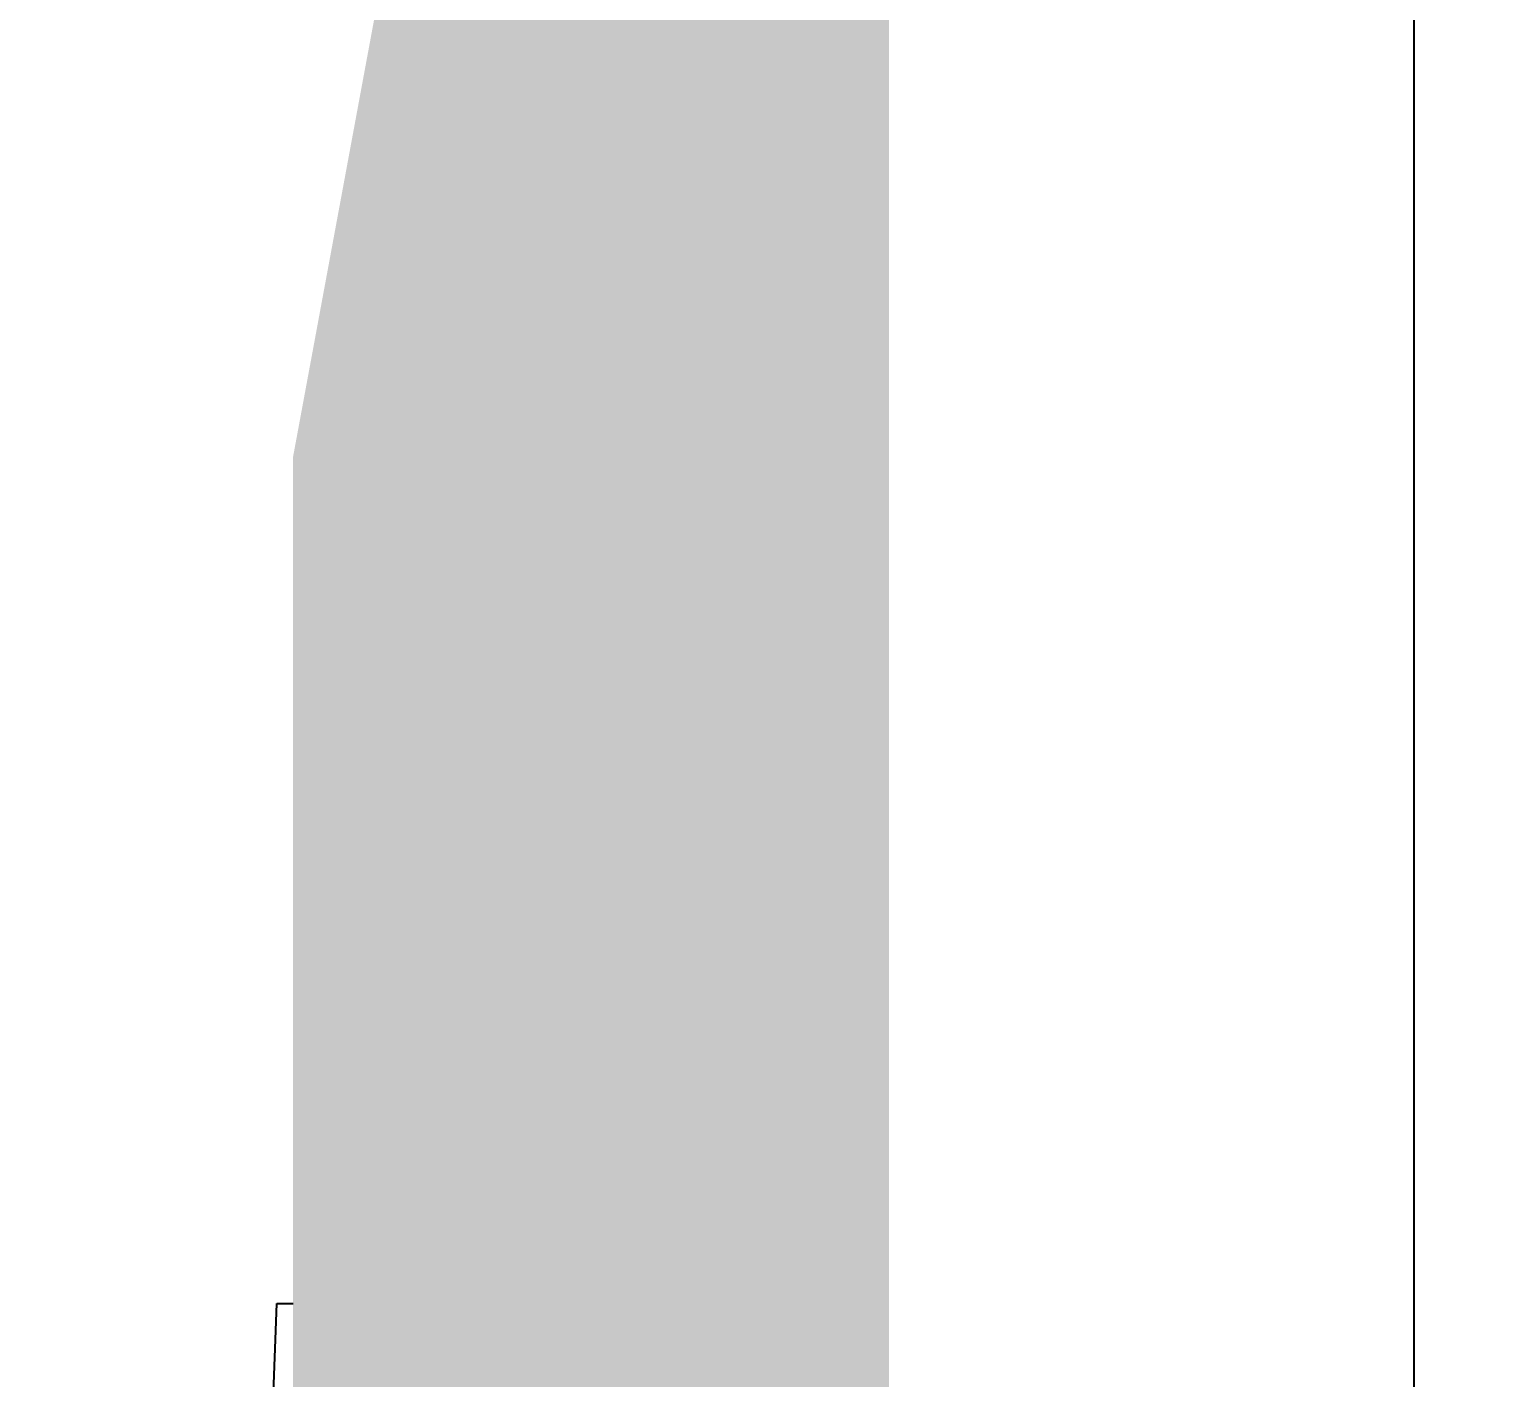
# Model space of a CAD drawing. Header units: inches. Extents: x 203 to 1065, y -1127 to 921.
# Drawn here: x 360.18 to 366.58, y 886.37 to 892.25 of the extents above; entities that cross this region are included whole.
import ezdxf

# ---------------------------------------------------------------- set-up
doc = ezdxf.new("R2010")
doc.units = ezdxf.units.IN
doc.header["$MEASUREMENT"] = 0
doc.header["$PDMODE"] = 35
doc.layers.add('1-PLATEA', color=3, linetype='Continuous')
doc.layers.add('COTAS', color=7, linetype='Continuous')
doc.styles.add('TECHNICLITE', font='techl___.ttf')
doc.dimstyles.new('1-100', dxfattribs={"dimscale": 0, "dimtxt": 0.09, "dimasz": 0.03, "dimexe": 0.12, "dimexo": 0.2, "dimgap": 0.005, "dimtad": 3, "dimzin": 0, "dimdsep": 46, "dimtxsty": 'TECHNICLITE', "dimblk1": 'COTA', "dimblk2": 'COTA', "dimsah": 1, "dimcen": 2.5, "dimse1": 1, "dimse2": 1, "dimclrd": 7, "dimclre": 7, "dimclrt": 7, "dimadec": 0, "dimazin": 0, "dimtfac": 1, "dimtdec": 6, "dimtmove": 2, "dimatfit": 3, "dimldrblk": 'COTA', "dimfxl": 1, "dimtolj": 1, "dimtzin": 0, "dimarcsym": 0})

# ---------------------------------------------------------------- blocks, each defined once
blk = doc.blocks.new('COTA')
h = blk.add_hatch(color=256)
edge = h.paths.add_edge_path()
edge.add_arc((0, 0), 0.5, 0, 360)
for p, q in [((0, 2), (0, -2)), ((-1.5, 0), (1.5, 0))]:
    blk.add_line(p, q)
blk.add_circle((0, 0), 0.5)
blk = doc.blocks.new('*D25')
at = {"layer": 'COTAS', "color": 7, "lineweight": -2, "transparency": 16777216}
blk.add_line((366.2217, 838.2359), (366.2217, 908.1704), dxfattribs=at)
at = {"layer": 'Defpoints', "color": 0, "transparency": 16777216}
for p in [(363.9322, 908.3504), (366.2217, 908.3504), (363.9322, 838.0559)]:
    blk.add_point(p, dxfattribs=at)
at = {"layer": 'COTAS', "color": 7, "lineweight": -2, "transparency": 16777216, "xscale": 0.18, "yscale": 0.18, "zscale": 0.18}
for p, rotation in [((366.2217, 908.3504), 90), ((366.2217, 838.0559), 270)]:
    blk.add_blockref('COTA', p, dxfattribs=dict(at, rotation=rotation))
at = {"layer": 'COTAS', "color": 7, "transparency": 16777216, "insert": (365.8062, 873.2032), "char_height": 0.8, "attachment_point": 5, "rotation": 90, "style": 'TECHNICLITE'}
blk.add_mtext('\\A1;70.29', dxfattribs=at)

msp = doc.modelspace()

# ---------------------------------------------------------------- hatches: boundary and pattern name
at = {"linetype": 'ByBlock', "true_color": 0x139b48}
h = msp.add_hatch(color=114, dxfattribs=at)
h.dxf.hatch_style = 1
h.paths.add_polyline_path([(363.9322, 908.3504), (361.9322, 908.3504), (361.7822, 904.5916), (361.7822, 892.8156), (361.3322, 890.388), (361.3322, 878.612), (361.032, 864.9255), (361.032, 855.6775), (360.7822, 850.8905), (360.7822, 841.6425), (360.1822, 838.0559), (363.9322, 838.0559)])

# ---------------------------------------------------------------- linework, layer by layer
at = {"layer": '1-PLATEA', "color": 4}
for p, q in [((361.2322, 885.897), (361.2622, 886.697)), ((361.2622, 886.697), (361.3322, 886.697))]:
    msp.add_line(p, q, dxfattribs=at)

# ---------------------------------------------------------------- dimensions: what is measured, and where the dimension line sits
at = {"layer": 'COTAS'}
dim = msp.add_linear_dim(base=(366.2217, 908.3504), p1=(363.9322, 838.0559), p2=(363.9322, 908.3504), angle=90, dimstyle='1-100', override={"dimscale": 1, "dimtxt": 0.8, "dimasz": 0.18}, dxfattribs=at)
dim.commit()
dim.dimension.update_dxf_attribs({"geometry": '*D25', "text_midpoint": (365.8062, 873.2032)})

doc.saveas('drawing.dxf')
